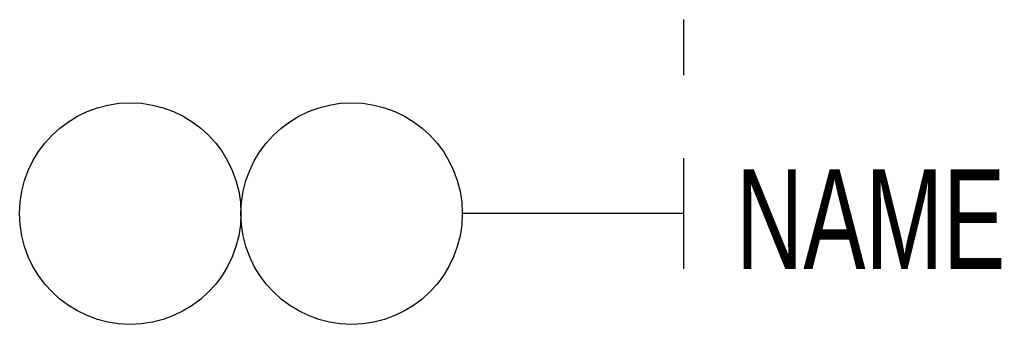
# Model space of a CAD drawing. Header units: millimetres. Extents: x -12 to 5.7, y -5 to 0.5.
import ezdxf

# ---------------------------------------------------------------- set-up
doc = ezdxf.new("R2010")
doc.units = ezdxf.units.MM

msp = doc.modelspace()

# ---------------------------------------------------------------- linework, layer by layer
at = {"color": 7}
msp.add_line((0, 0.5), (0, -0.5), dxfattribs=at)
for p, q in [((0, -2), (0, -4)), ((0, -3), (-4, -3))]:
    msp.add_line(p, q)
for centre in [(-10, -3), (-6, -3)]:
    msp.add_circle(centre, 2)

# ---------------------------------------------------------------- texts
at = {"width": 0.7}
msp.add_attdef('NAME', (0.946, -4), 'XHJ', height=1.8, dxfattribs=at)

doc.saveas('drawing.dxf')
